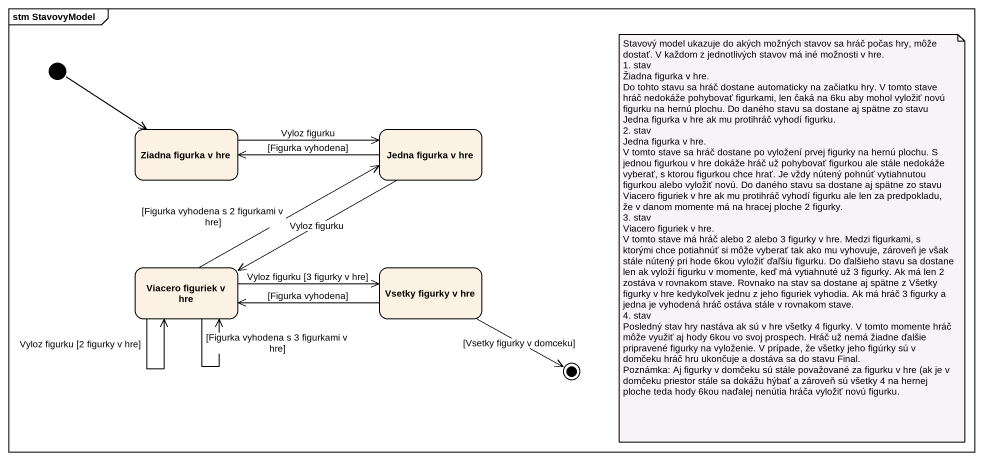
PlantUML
@startuml
mainframe stm StavovyModel
hide empty description
state "Ziadna figurka v hre" as Ziadna_figurka_v_hre
state "Jedna figurka v hre" as Jedna_figurka_v_hre
state "Viacero figuriek v hre" as Viacero_figuriek_v_hre
state "Vsetky figurky v hre" as Vsetky_figurky_v_hre
[*] --> Ziadna_figurka_v_hre
Ziadna_figurka_v_hre -right-> Jedna_figurka_v_hre : Vyloz figurku
Jedna_figurka_v_hre -left-> Ziadna_figurka_v_hre : [Figurka vyhodena]
Jedna_figurka_v_hre -left-> Viacero_figuriek_v_hre : Vyloz figurku
Viacero_figuriek_v_hre -right-> Jedna_figurka_v_hre : [Figurka vyhodena s 2 figurkami v hre]
Viacero_figuriek_v_hre --> Viacero_figuriek_v_hre : Vyloz figurku [2 figurky v hre]
Viacero_figuriek_v_hre --> Viacero_figuriek_v_hre : [Figurka vyhodena s 3 figurkami v hre]
Viacero_figuriek_v_hre -right-> Vsetky_figurky_v_hre : Vyloz figurku [3 figurky v hre]
Vsetky_figurky_v_hre -left-> Viacero_figuriek_v_hre : [Figurka vyhodena]
Vsetky_figurky_v_hre -right-> [*] : [Vsetky figurky v domceku]
note as N1
  Stavový model ukazuje do akých možných stavov sa hráč počas hry, môže dostať. V každom z jednotlivých stavov má iné možnosti v hre.
  1. stav
  Žiadna figurka v hre.
  Do tohto stavu sa hráč dostane automaticky na začiatku hry. V tomto stave hráč nedokáže pohybovať figurkami, len čaká na 6ku aby mohol vyložiť novú figurku na hernú plochu. Do daného stavu sa dostane aj spätne zo stavu Jedna figurka v hre ak mu protihráč vyhodí figurku.
  2. stav
  Jedna figurka v hre.
  V tomto stave sa hráč dostane po vyložení prvej figurky na hernú plochu. S jednou figurkou v hre dokáže hráč už pohybovať figurkou ale stále nedokáže vyberať, s ktorou figurkou chce hrať. Je vždy nútený pohnúť vytiahnutou figurkou alebo vyložiť novú. Do daného stavu sa dostane aj spätne zo stavu Viacero figuriek v hre ak mu protihráč vyhodí figurku ale len za predpokladu, že v danom momente má na hracej ploche 2 figurky.
  3. stav
  Viacero figuriek v hre.
  V tomto stave má hráč alebo 2 alebo 3 figurky v hre. Medzi figurkami, s ktorými chce potiahnúť si môže vyberať tak ako mu vyhovuje, zároveň je však stále nútený pri hode 6kou vyložiť ďaľšiu figurku. Do ďalšieho stavu sa dostane len ak vyloží figurku v momente, keď má vytiahnuté už 3 figurky. Ak má len 2 zostáva v rovnakom stave. Rovnako na stav sa dostane aj spätne z Všetky figurky v hre kedykoľvek jednu z jeho figuriek vyhodia. Ak má hráč 3 figurky a jedna je vyhodená hráč ostáva stále v rovnakom stave.
  4. stav
  Posledný stav hry nastáva ak sú v hre všetky 4 figurky. V tomto momente hráč môže využiť aj hody 6kou vo svoj prospech. Hráč už nemá žiadne ďalšie pripravené figurky na vyloženie. V prípade, že všetky jeho figúrky sú v domčeku hráč hru ukončuje a dostáva sa do stavu Final.
  Poznámka: Aj figurky v domčeku sú stále považované za figurku v hre (ak je v domčeku priestor stále sa dokážu hýbať a zároveň sú všetky 4 na hernej ploche teda hody 6kou naďalej nenútia hráča vyložiť novú figurku.
end note
@enduml
